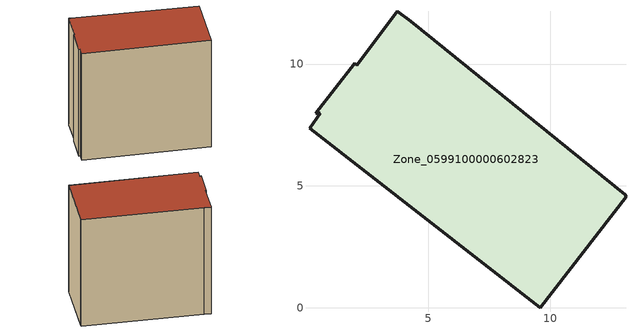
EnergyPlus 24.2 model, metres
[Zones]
Zone_0599100000602823
 floor ground (C_G): 2.07,9.96 3.69,12.11 3.72,12.16 4.28,11.75 13.1,4.64 13.12,4.56 9.61,0 0.12,7.37 0.58,7.97 0.39,7.97 1.98,10.02 z0
 wall outside (C_F): 13.12,4.56 13.1,4.64 4.28,11.75 3.72,12.16 3.69,12.11 2.07,9.96 1.98,10.02 0.39,7.97 0.58,7.97 0.12,7.37 9.61,0 13.12,4.56 z0:11.57
 roof outside (C_R): 3.69,12.11 2.07,9.96 1.98,10.02 0.39,7.97 0.58,7.97 0.12,7.37 9.61,0 13.12,4.56 13.1,4.64 4.28,11.75 3.72,12.16 z11.57
[BUILDING]
Pand.0599100000602823: North Axis=0; Terrain=City; Loads Convergence Tolerance Value=0.04; Temperature Convergence Tolerance Value=0.4; Solar Distribution=FullExterior; Maximum Number of Warmup Days=25; Minimum Number of Warmup Days=1
[Site:Location]
Rotterdam.The.Hague.AP_ZH_NLD Design_Conditions: Latitude=51.96; Longitude=4.45; Time Zone=1; Elevation=-4.5
[SITE:GROUNDTEMPERATURE:BUILDINGSURFACE]
18, 18, 18, 18, 18, 18, 18, 18, 18, 18, 18, 18
[MATERIAL] Thermal Absorptance=0.9; Solar Absorptance=0.7; Visible Absorptance=0.7
Name | Roughness | Thickness | Conductivity | Density | Specific Heat
G.TI.1946 | MediumSmooth | 0.15 | 1 | 540 | 1210
F.TI.1946 | Rough | 0.3 | 0.857143 | 1920 | 840
R.TI.1946 | MediumRough | 0.2 | 0.1 | 1500 | 1000
[CONSTRUCTION]
C_G: G.TI.1946
C_F: F.TI.1946
C_R: R.TI.1946
[ZONE]
Zone_0599100000602823: Type=1; Multiplier=1; Ceiling Height=Autocalculate; Volume=Autocalculate; Floor Area=autocalculate; Part of Total Floor Area=Yes
[ZONEINFILTRATION:DESIGNFLOWRATE]
Infil_Zone_0599100000602823: Zone or ZoneList or Space or SpaceList=Zone_0599100000602823; Schedule=AlwaysOn; Design Flow Rate Calculation Method=Flow/Area; Flow Rate per Floor Area=0.003; Constant Term Coefficient=1; Temperature Term Coefficient=0; Velocity Term Coefficient=0; Velocity Squared Term Coefficient=0
[HVACTEMPLATE:ZONE:IDEALLOADSAIRSYSTEM]
Zone_0599100000602823: Maximum Heating Supply Air Temperature=50; Minimum Cooling Supply Air Temperature=13; Maximum Heating Supply Air Humidity Ratio=0.0156; Minimum Cooling Supply Air Humidity Ratio=0.0077; Heating Limit=NoLimit; Cooling Limit=NoLimit; Dehumidification Control Type=ConstantSensibleHeatRatio; Cooling Sensible Heat Ratio=0.7; Dehumidification Setpoint=60; Humidification Control Type=None; Humidification Setpoint=30; Outdoor Air Method=None; Outdoor Air Flow Rate per Person=0.00944; Outdoor Air Flow Rate per Zone Floor Area=0; Outdoor Air Flow Rate per Zone=0; Demand Controlled Ventilation Type=None; Outdoor Air Economizer Type=NoEconomizer; Heat Recovery Type=None; Sensible Heat Recovery Effectiveness=0.7; Latent Heat Recovery Effectiveness=0.65
[ZONECONTROL:THERMOSTAT]
ThermostatControl_Zone_0599100000602823: Zone or ZoneList=Zone_0599100000602823; Control Type Schedule=DualSetpointControlType; Control 1=Thermostat_Zone_0599100000602823; Temperature Difference Between Cutout And Setpoint=0
[THERMOSTATSETPOINT:DUALSETPOINT]
Thermostat_Zone_0599100000602823: Heating Setpoint Temperature Schedule=HeatingSetpoint_Zone_0599100000602823; Cooling Setpoint Temperature Schedule=CoolingSetpoint_Zone_0599100000602823
[SCHEDULE:COMPACT]
HeatingSetpoint_Zone_0599100000602823: Through: 12/31, For: AllDays, Until: 24:00, 21
CoolingSetpoint_Zone_0599100000602823: Through: 12/31, For: AllDays, Until: 24:00, 24
DualSetpointControlType: Through: 12/31, For: AllDays, Until: 24:00, 4
AlwaysOn: Through: 12/31, For: AllDays, Until: 24:00, 1
